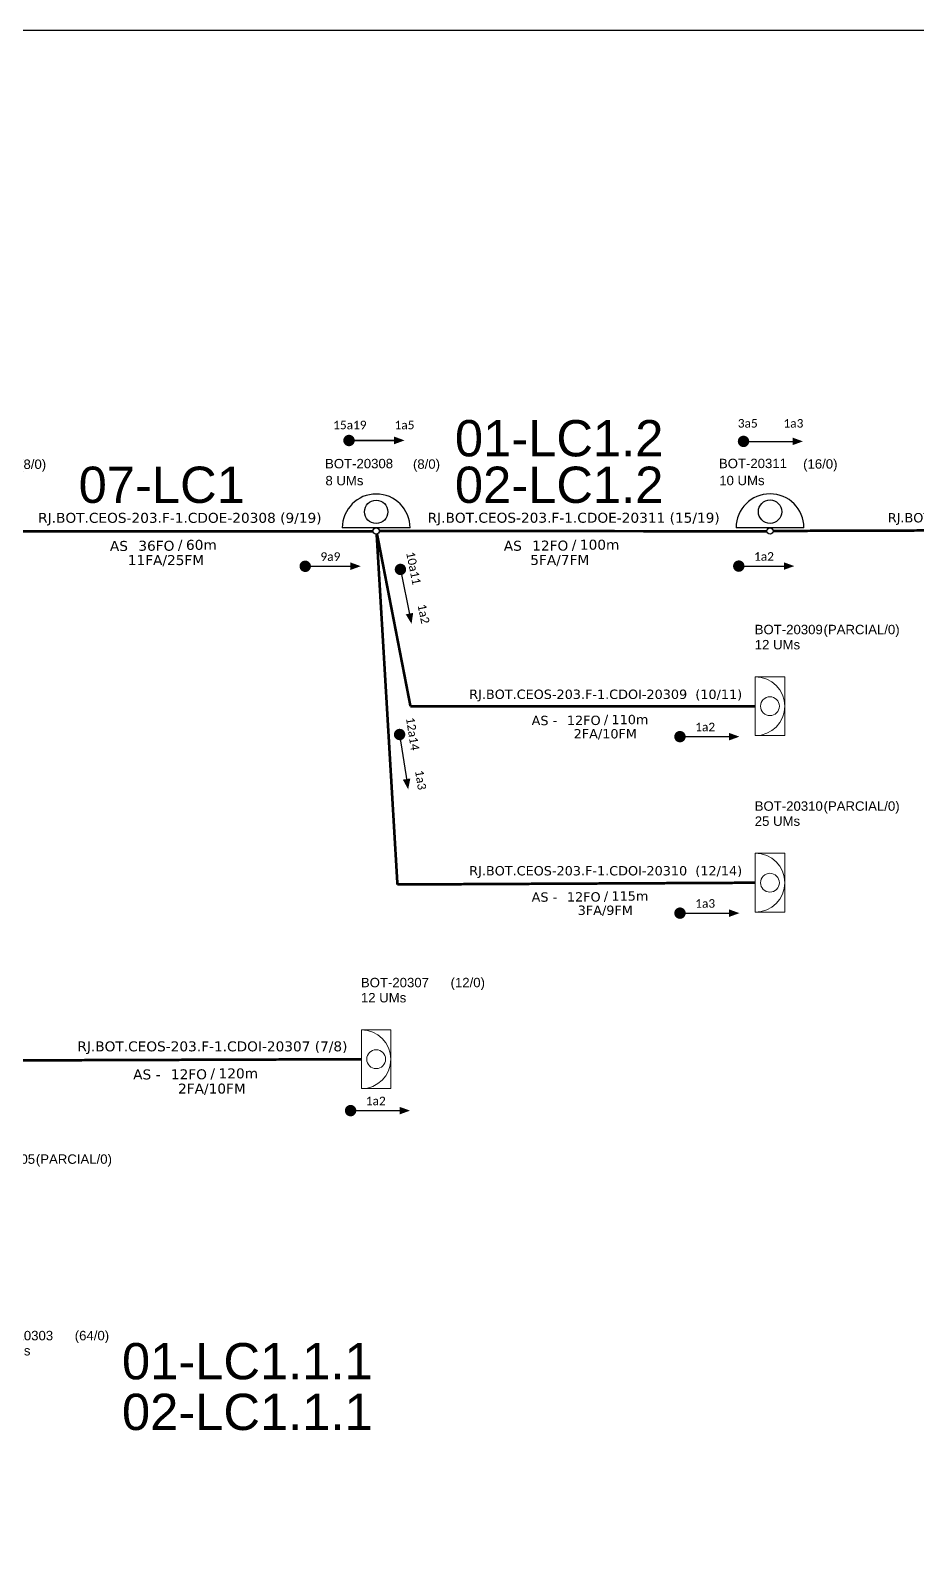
# Model space of a CAD drawing. Header units: inches. Extents: x 26024 to 26862, y 293481 to 294075.
# Drawn here: x 26306.2 to 26477.1, y 293780.7 to 294075.5 of the extents above; entities that cross this region are included whole.
import ezdxf
from ezdxf.enums import TextEntityAlignment as Align

# ---------------------------------------------------------------- set-up
doc = ezdxf.new("R2010")
doc.units = ezdxf.units.IN
doc.header["$MEASUREMENT"] = 0
for name, color, linetype, lineweight in [("20.0-LEGENDA DOS CDO'S", 1, 'Continuous', 0), ('20.1-CDO_INTERIOR', 1, 'Continuous', 0), ('20.2-CDO_POSTE', 1, 'Continuous', 5), ('40.1-ETIQUETAS', 1, 'Continuous', 20)]:
    doc.layers.add(name, color=color, linetype=linetype, lineweight=lineweight)
for name, color, linetype in [('CAP a instalar', 1, 'Continuous'), ('CD a instalar', 1, 'Continuous'), ('label_cabos', 7, 'Continuous'), ('SETA', 7, 'Continuous'), ('texto', 7, 'Continuous')]:
    doc.layers.add(name, color=color, linetype=linetype)
doc.styles.add('ARIAL', font='arial.ttf')
doc.styles.add('siredit', font='verdana.ttf')
doc.styles.get("Standard").update_dxf_attribs({"font": 'arial.ttf'})
doc.linetypes.add('FENCELINE1', pattern='A,0.25,-0.1,[133,ltypeshp.shx,S=0.1,R=0,X=-0.1,Y=0],-0.1,1', length=1.45)

# ---------------------------------------------------------------- blocks, each defined once
blk = doc.blocks.new('CDOE POSTE_')
at = {"color": 0}
blk.add_line((12.92, -5.49), (-2.38, -5.49), dxfattribs=at)
for centre, radius in [((5.27, -1.86), 2.64), ((5.27, -6.2), 0.708)]:
    blk.add_circle(centre, radius, dxfattribs=at)
blk.add_arc((5.27, -5.49), 7.65, 0, 180, dxfattribs=at)
blk = doc.blocks.new('CDOI_INT')
at = {"layer": '20.1-CDO_INTERIOR', "color": 0, "lineweight": 18}
blk.add_lwpolyline([(4.25, -4.25), (4.25, 4.25), (0, 4.25), (0, -4.25)], close=True, dxfattribs=at)
blk.add_circle((2.12, 0), 1.36, dxfattribs=at)
blk.add_arc((0, 0), 4.25, 270, 90, dxfattribs=at)
at = {"layer": "20.0-LEGENDA DOS CDO'S", "color": 0, "style": 'ARIAL'}
for tag, p in [('CDO_N', (-0.08, 10.38)), ('SPLITER_1', (21.18, 10.38)), ('SURVEY', (-0.08, 8.2)), ('SPLITER_2', (21.19, 8.68)), ('SAP', (-0.08, 6.23)), ('1:XX', (5.94, -2.22)), ('UMS', (5.94, -4.24))]:
    blk.add_attdef(tag, p, '', height=1.36, dxfattribs=at)
blk.add_attdef('FIBRAS_UTILIZADAS', text='', height=1.36, dxfattribs=at).set_placement((15.34, 10.38), align=Align.CENTER)
blk = doc.blocks.new('SETA1')
at = {"const_width": 1.1}
blk.add_lwpolyline([(-5.28, 0, 1), (-4.18, 0, 1)], format="xyb", close=True, dxfattribs=at)
at = {"layer": 'SETA'}
blk.add_lwpolyline([(-4.73, 0), (4.73, 0)], dxfattribs=at)
blk.add_solid([(4.73, 0.73), (6.74, 0), (4.73, -0.73)], dxfattribs=at)
blk = doc.blocks.new('ETIQUETA_RS5F')
at = {"layer": '40.1-ETIQUETAS', "color": 0, "style": 'siredit'}
blk.add_text('/', height=1.5, dxfattribs=at).set_placement((1.58, -1.95), align=Align.MIDDLE_RIGHT)
for tag, p in [('ETIQUETA_R_PRIMARIA', (1.21, 4.1)), ('ETIQUETA_R_SECUNDARIA', (1.21, 2.1)), ('F_ATIVAS/F_MORTAS', (1.14, -4.24))]:
    blk.add_attdef(tag, text='', height=1.5, dxfattribs=at).set_placement(p, align=Align.MIDDLE_CENTER)
for tag, p in [('TIPO_CABO', (-6.58, -2.12)), ('CAP_CABO', (0.4, -2.09))]:
    blk.add_attdef(tag, text='', height=1.5, dxfattribs=at).set_placement(p, align=Align.MIDDLE_RIGHT)
blk.add_attdef('METROS', text='', height=1.5, dxfattribs=at).set_placement((2.14, -1.95), align=Align.MIDDLE_LEFT)
for tag, p in [('FUSÃO_1', (0.85, -8.39)), ('FUSÃO_2', (0.85, -10.6)), ('FUSÃO_3', (0.85, -12.93)), ('FUSÃO_4', (0.85, -15.14)), ('FUSÃO_5', (0.85, -17.16))]:
    blk.add_attdef(tag, text='', height=1.5, dxfattribs=at).set_placement(p, align=Align.CENTER)
blk = doc.blocks.new('CDOE-TEXTO PADRÃO')
at = {"layer": "20.0-LEGENDA DOS CDO'S", "color": 0, "style": 'ARIAL'}
for tag, p in [('CDO_N', (0.49, 7.39)), ('CORDOALHA', (0.5, 4.33)), ('SAP', (0.51, 1.67)), ('SPLITER_1', (0.59, -0.91)), ('SPLITER_2', (0.6, -3.55)), ('(XX-XX_F)S', (0.54, -8.29)), ('(XX-XX_L)S', (0.55, -10.83)), ('UMS', (0.55, -13.15))]:
    blk.add_attdef(tag, p, '', height=1.7, rotation=0.118, dxfattribs=at)
blk.add_attdef('FIBRAS_UTILIZADAS', text='', height=1.7, rotation=0.118, dxfattribs=at).set_placement((19.77, 7.43), align=Align.CENTER)

msp = doc.modelspace()

# ---------------------------------------------------------------- linework, layer by layer
msp.add_lwpolyline([(26023.65, 293481.49), (26862.21, 293481.49), (26862.21, 294075.49), (26023.65, 294075.49), (26023.65, 293481.49)])
at = {"const_width": 1.1}
for points in [[(26367.1, 293996.4, 1), (26368.2, 293996.4, 1)], [(26358.65, 293972.13, 1), (26359.75, 293972.13, 1)], [(26377.46, 293972.06, 1), (26377.68, 293970.99, 1)], [(26442.3, 293972.16, 1), (26443.4, 293972.16, 1)], [(26377.33, 293940.22, 1), (26377.49, 293939.13, 1)]]:
    msp.add_lwpolyline(points, format="xyb", close=True, dxfattribs=at)
at = {"layer": 'CAP a instalar', "color": 0, "linetype": 'FENCELINE1', "ltscale": 5, "const_width": 0.513}
for points in [[(26297.51, 293978.9), (26372.29, 293978.87)], [(26373.5, 293978.92), (26448.27, 293978.9)]]:
    msp.add_lwpolyline(points, dxfattribs=at)
at = {"layer": 'CD a instalar', "color": 8, "linetype": 'FENCELINE1', "ltscale": 5, "const_width": 0.513}
for points in [[(26372.98, 293978.33), (26376.99, 293910.74)], [(26373.06, 293978.34), (26379.5, 293945.14)], [(26449.48, 293978.95), (26526.39, 293979.19)], [(26446.03, 293945.14), (26379.5, 293945.14)], [(26446.03, 293911.08), (26376.99, 293910.74)]]:
    msp.add_lwpolyline(points, dxfattribs=at)
at = {"layer": 'CD a instalar', "color": 1, "linetype": 'FENCELINE1', "ltscale": 5, "const_width": 0.513}
msp.add_lwpolyline([(26370.05, 293877.03), (26303.03, 293876.8)], dxfattribs=at)
at = {"layer": 'SETA'}
for points in [[(26367.65, 293996.4), (26377.11, 293996.4)], [(26377.11, 293996.4), (26367.65, 293996.4)], [(26367.65, 293996.4), (26377.11, 293996.4)], [(26359.2, 293972.13), (26368.66, 293972.13)], [(26377.57, 293971.53), (26379.45, 293962.26)], [(26442.85, 293972.16), (26452.31, 293972.16)], [(26377.41, 293939.67), (26378.85, 293930.33)]]:
    msp.add_lwpolyline(points, dxfattribs=at)
for points in [[(26376.35, 293997.15), (26378.37, 293996.42), (26376.35, 293995.68)], [(26376.35, 293997.15), (26378.37, 293996.42), (26376.35, 293995.68)], [(26367.9, 293972.88), (26369.92, 293972.15), (26367.9, 293971.41)], [(26451.55, 293972.9), (26453.56, 293972.17), (26451.55, 293971.44)], [(26380.03, 293963.15), (26379.71, 293961.03), (26378.59, 293962.86)], [(26379.48, 293931.19), (26379.06, 293929.09), (26378.03, 293930.97)]]:
    msp.add_solid(points, dxfattribs=at)

# ---------------------------------------------------------------- block references
at = {"layer": '20.2-CDO_POSTE', "color": 5}
ref = msp.add_blockref('CDOE-TEXTO PADRÃO', (26294.84, 293978.82), dxfattribs=dict(at, xscale=1.069200003147125, yscale=1.069200003147125, zscale=1.069200003147125))
ref.add_attrib('CDO_N', 'BOT-20306', (26287.04, 293991), dxfattribs={"layer": "20.0-LEGENDA DOS CDO'S", "color": 0, "height": 1.817, "rotation": 0.118, "style": 'ARIAL'})
ref.add_attrib('CORDOALHA', '7 UMs', (26287.11, 293987.72), dxfattribs={"layer": '20.1-CDO_INTERIOR', "color": 0, "height": 1.817, "rotation": 0.118, "style": 'ARIAL'})
ref.add_attrib('FIBRAS_UTILIZADAS', '       (8/0)', dxfattribs={"layer": "20.0-LEGENDA DOS CDO'S", "color": 0, "height": 1.8175, "rotation": 0.118, "style": 'ARIAL'}).set_placement((26304.14, 293990.91), align=Align.CENTER)
at = {"layer": '20.2-CDO_POSTE', "color": 0}
ref = msp.add_blockref('CDOE-TEXTO PADRÃO', (26370.83, 293978.85), dxfattribs=dict(at, xscale=1.069200003147125, yscale=1.069200003147125, zscale=1.069200003147125))
ref.add_attrib('CDO_N', 'BOT-20308', (26363.03, 293991.02), dxfattribs={"layer": "20.0-LEGENDA DOS CDO'S", "color": 0, "height": 1.817, "rotation": 0.118, "style": 'ARIAL'})
ref.add_attrib('CORDOALHA', '8 UMs', (26363.1, 293987.75), dxfattribs={"layer": '20.1-CDO_INTERIOR', "color": 0, "height": 1.817, "rotation": 0.118, "style": 'ARIAL'})
ref.add_attrib('FIBRAS_UTILIZADAS', '       (8/0)', dxfattribs={"layer": "20.0-LEGENDA DOS CDO'S", "color": 0, "height": 1.8175, "rotation": 0.118, "style": 'ARIAL'}).set_placement((26380.13, 293990.94), align=Align.CENTER)
ref = msp.add_blockref('CDOE-TEXTO PADRÃO', (26446.82, 293978.88), dxfattribs=dict(at, xscale=1.069200003147125, yscale=1.069200003147125, zscale=1.069200003147125))
ref.add_attrib('CDO_N', 'BOT-20311', (26439.02, 293991.05), dxfattribs={"layer": "20.0-LEGENDA DOS CDO'S", "color": 0, "height": 1.817, "rotation": 0.118, "style": 'ARIAL'})
ref.add_attrib('CORDOALHA', '10 UMs', (26439.08, 293987.77), dxfattribs={"layer": '20.1-CDO_INTERIOR', "color": 0, "height": 1.817, "rotation": 0.118, "style": 'ARIAL'})
ref.add_attrib('FIBRAS_UTILIZADAS', '       (16/0)', dxfattribs={"layer": "20.0-LEGENDA DOS CDO'S", "color": 0, "height": 1.8175, "rotation": 0.118, "style": 'ARIAL'}).set_placement((26456.11, 293990.96), align=Align.CENTER)
at = {"layer": '40.1-ETIQUETAS', "color": 0}
ref = msp.add_blockref('ETIQUETA_RS5F', (26333.49, 293978.78), dxfattribs=dict(at, xscale=1.283039983498748, yscale=1.283039983498748, zscale=1.283039983498748))
ref.add_attrib('ETIQUETA_R_SECUNDARIA', 'RJ.BOT.CEOS-203.F-1.CDOE-20308 (9/19)', dxfattribs={"color": 0, "height": 1.9246, "style": 'siredit'}).set_placement((26335.01, 293981.48), align=Align.MIDDLE_CENTER)
ref.add_attrib('TIPO_CABO', 'AS', dxfattribs={"color": 0, "height": 1.925, "style": 'siredit'}).set_placement((26325, 293976.06), align=Align.MIDDLE_RIGHT)
ref.add_attrib('CAP_CABO', '36FO', dxfattribs={"color": 0, "height": 1.925, "style": 'siredit'}).set_placement((26333.96, 293976.09), align=Align.MIDDLE_RIGHT)
ref.add_attrib('METROS', '60m', dxfattribs={"color": 0, "height": 1.925, "style": 'siredit'}).set_placement((26336.2, 293976.27), align=Align.MIDDLE_LEFT)
ref.add_attrib('F_ATIVAS/F_MORTAS', '11FA/25FM', dxfattribs={"color": 0, "height": 1.925, "style": 'siredit'}).set_placement((26332.33, 293973.33), align=Align.MIDDLE_CENTER)
ref = msp.add_blockref('ETIQUETA_RS5F', (26409.48, 293978.8), dxfattribs=dict(at, xscale=1.283039983498748, yscale=1.283039983498748, zscale=1.283039983498748))
ref.add_attrib('ETIQUETA_R_SECUNDARIA', 'RJ.BOT.CEOS-203.F-1.CDOE-20311 (15/19)', dxfattribs={"color": 0, "height": 1.9246, "style": 'siredit'}).set_placement((26410.99, 293981.5), align=Align.MIDDLE_CENTER)
ref.add_attrib('TIPO_CABO', 'AS', dxfattribs={"color": 0, "height": 1.925, "style": 'siredit'}).set_placement((26400.99, 293976.09), align=Align.MIDDLE_RIGHT)
ref.add_attrib('CAP_CABO', '12FO', dxfattribs={"color": 0, "height": 1.925, "style": 'siredit'}).set_placement((26409.95, 293976.12), align=Align.MIDDLE_RIGHT)
ref.add_attrib('METROS', '100m', dxfattribs={"color": 0, "height": 1.925, "style": 'siredit'}).set_placement((26412.19, 293976.3), align=Align.MIDDLE_LEFT)
ref.add_attrib('F_ATIVAS/F_MORTAS', '5FA/7FM', dxfattribs={"color": 0, "height": 1.925, "style": 'siredit'}).set_placement((26408.31, 293973.36), align=Align.MIDDLE_CENTER)
at = {"layer": '40.1-ETIQUETAS', "color": 8}
ref = msp.add_blockref('CDOI_INT', (26446.03, 293945.14), dxfattribs=dict(at, xscale=1.336957873303117, yscale=1.336957873303117, zscale=1.336957873303117))
ref.add_attrib('CDO_N', 'BOT-20309', (26445.92, 293959.02), dxfattribs={"layer": "20.0-LEGENDA DOS CDO'S", "color": 0, "height": 1.819, "style": 'ARIAL'})
ref.add_attrib('FIBRAS_UTILIZADAS', '(PARCIAL/0)', dxfattribs={"layer": "20.0-LEGENDA DOS CDO'S", "color": 0, "height": 1.8186, "style": 'ARIAL'}).set_placement((26466.54, 293959.02), align=Align.CENTER)
ref.add_attrib('SURVEY', '12 UMs', (26445.93, 293956.1), dxfattribs={"layer": "20.0-LEGENDA DOS CDO'S", "color": 0, "height": 1.819, "style": 'ARIAL'})
ref = msp.add_blockref('CDOI_INT', (26446.03, 293911.08), dxfattribs=dict(at, xscale=1.336957873303117, yscale=1.336957873303117, zscale=1.336957873303117))
ref.add_attrib('CDO_N', 'BOT-20310', (26445.92, 293924.96), dxfattribs={"layer": "20.0-LEGENDA DOS CDO'S", "color": 0, "height": 1.819, "style": 'ARIAL'})
ref.add_attrib('FIBRAS_UTILIZADAS', '(PARCIAL/0)', dxfattribs={"layer": "20.0-LEGENDA DOS CDO'S", "color": 0, "height": 1.8186, "style": 'ARIAL'}).set_placement((26466.54, 293924.96), align=Align.CENTER)
ref.add_attrib('SURVEY', '25 UMs', (26445.93, 293922.05), dxfattribs={"layer": "20.0-LEGENDA DOS CDO'S", "color": 0, "height": 1.819, "style": 'ARIAL'})
at = {"layer": '40.1-ETIQUETAS', "color": 1}
ref = msp.add_blockref('CDOI_INT', (26370.05, 293877.03), dxfattribs=dict(at, xscale=1.336957873303117, yscale=1.336957873303117, zscale=1.336957873303117))
ref.add_attrib('CDO_N', 'BOT-20307', (26369.94, 293890.91), dxfattribs={"layer": "20.0-LEGENDA DOS CDO'S", "color": 0, "height": 1.819, "style": 'ARIAL'})
ref.add_attrib('FIBRAS_UTILIZADAS', '(12/0)', dxfattribs={"layer": "20.0-LEGENDA DOS CDO'S", "color": 0, "height": 1.819, "style": 'ARIAL'}).set_placement((26390.56, 293890.91), align=Align.CENTER)
ref.add_attrib('SURVEY', '12 UMs', (26369.94, 293887.99), dxfattribs={"layer": "20.0-LEGENDA DOS CDO'S", "color": 0, "height": 1.819, "style": 'ARIAL'})
at = {"layer": '40.1-ETIQUETAS', "color": 8}
ref = msp.add_blockref('CDOI_INT', (26294.06, 293842.97), dxfattribs=dict(at, xscale=1.336957873303117, yscale=1.336957873303117, zscale=1.336957873303117))
ref.add_attrib('CDO_N', 'BOT-20305', (26293.95, 293856.85), dxfattribs={"layer": "20.0-LEGENDA DOS CDO'S", "color": 0, "height": 1.819, "style": 'ARIAL'})
ref.add_attrib('FIBRAS_UTILIZADAS', '(PARCIAL/0)', dxfattribs={"layer": "20.0-LEGENDA DOS CDO'S", "color": 0, "height": 1.8186, "style": 'ARIAL'}).set_placement((26314.57, 293856.85), align=Align.CENTER)
ref.add_attrib('SURVEY', '16 UMs', (26293.96, 293853.94), dxfattribs={"layer": "20.0-LEGENDA DOS CDO'S", "color": 0, "height": 1.819, "style": 'ARIAL'})
at = {"layer": 'CAP a instalar', "color": 0, "linetype": 'FENCELINE1', "ltscale": 5}
ref = msp.add_blockref('CDOI_INT', (26297.54, 293808.92), dxfattribs=dict(at, xscale=1.336957873303117, yscale=1.336957873303117, zscale=1.336957873303117))
ref.add_attrib('CDO_N', 'BOT-20303', (26297.43, 293822.8), dxfattribs={"layer": "20.0-LEGENDA DOS CDO'S", "color": 0, "height": 1.819, "style": 'ARIAL'})
ref.add_attrib('FIBRAS_UTILIZADAS', '(64/0)', dxfattribs={"layer": "20.0-LEGENDA DOS CDO'S", "color": 0, "height": 1.819, "style": 'ARIAL'}).set_placement((26318.05, 293822.8), align=Align.CENTER)
ref.add_attrib('SURVEY', '50 UMs', (26297.43, 293819.88), dxfattribs={"layer": "20.0-LEGENDA DOS CDO'S", "color": 0, "height": 1.819, "style": 'ARIAL'})
at = {"layer": 'CD a instalar', "color": 8}
ref = msp.add_blockref('ETIQUETA_RS5F', (26496.11, 293978.97), dxfattribs=dict(at, xscale=1.2, yscale=1.2, zscale=1.2))
ref.add_attrib('ETIQUETA_R_SECUNDARIA', 'RJ.BOT.CEOS-203.F-1.CDOI-20312 (17/19)', dxfattribs={"layer": '40.1-ETIQUETAS', "color": 0, "height": 1.8, "style": 'siredit'}).set_placement((26497.53, 293981.5), align=Align.MIDDLE_CENTER)
ref.add_attrib('TIPO_CABO', 'AS -', dxfattribs={"layer": '40.1-ETIQUETAS', "color": 0, "height": 1.8, "style": 'siredit'}).set_placement((26488.17, 293976.43), align=Align.MIDDLE_RIGHT)
ref.add_attrib('CAP_CABO', '12FO', dxfattribs={"layer": '40.1-ETIQUETAS', "color": 0, "height": 1.8, "style": 'siredit'}).set_placement((26496.55, 293976.46), align=Align.MIDDLE_RIGHT)
ref.add_attrib('METROS', '85m', dxfattribs={"layer": '40.1-ETIQUETAS', "color": 0, "height": 1.8, "style": 'siredit'}).set_placement((26498.64, 293976.63), align=Align.MIDDLE_LEFT)
ref.add_attrib('F_ATIVAS/F_MORTAS', '3FA/9FM', dxfattribs={"layer": '40.1-ETIQUETAS', "color": 0, "height": 1.8, "style": 'siredit'}).set_placement((26497.44, 293973.88), align=Align.MIDDLE_CENTER)
ref = msp.add_blockref('ETIQUETA_RS5F', (26415.75, 293944.92), dxfattribs=dict(at, xscale=1.2, yscale=1.2, zscale=1.2))
ref.add_attrib('ETIQUETA_R_SECUNDARIA', 'RJ.BOT.CEOS-203.F-1.CDOI-20309  (10/11)', dxfattribs={"layer": '40.1-ETIQUETAS', "color": 0, "height": 1.8, "style": 'siredit'}).set_placement((26417.17, 293947.44), align=Align.MIDDLE_CENTER)
ref.add_attrib('TIPO_CABO', 'AS -', dxfattribs={"layer": '40.1-ETIQUETAS', "color": 0, "height": 1.8, "style": 'siredit'}).set_placement((26407.81, 293942.38), align=Align.MIDDLE_RIGHT)
ref.add_attrib('CAP_CABO', '12FO', dxfattribs={"layer": '40.1-ETIQUETAS', "color": 0, "height": 1.8, "style": 'siredit'}).set_placement((26416.19, 293942.41), align=Align.MIDDLE_RIGHT)
ref.add_attrib('METROS', '110m', dxfattribs={"layer": '40.1-ETIQUETAS', "color": 0, "height": 1.8, "style": 'siredit'}).set_placement((26418.29, 293942.57), align=Align.MIDDLE_LEFT)
ref.add_attrib('F_ATIVAS/F_MORTAS', '2FA/10FM', dxfattribs={"layer": '40.1-ETIQUETAS', "color": 0, "height": 1.8, "style": 'siredit'}).set_placement((26417.09, 293939.82), align=Align.MIDDLE_CENTER)
ref = msp.add_blockref('ETIQUETA_RS5F', (26415.75, 293910.86), dxfattribs=dict(at, xscale=1.2, yscale=1.2, zscale=1.2))
ref.add_attrib('ETIQUETA_R_SECUNDARIA', 'RJ.BOT.CEOS-203.F-1.CDOI-20310  (12/14)', dxfattribs={"layer": '40.1-ETIQUETAS', "color": 0, "height": 1.8, "style": 'siredit'}).set_placement((26417.17, 293913.39), align=Align.MIDDLE_CENTER)
ref.add_attrib('TIPO_CABO', 'AS -', dxfattribs={"layer": '40.1-ETIQUETAS', "color": 0, "height": 1.8, "style": 'siredit'}).set_placement((26407.81, 293908.32), align=Align.MIDDLE_RIGHT)
ref.add_attrib('CAP_CABO', '12FO', dxfattribs={"layer": '40.1-ETIQUETAS', "color": 0, "height": 1.8, "style": 'siredit'}).set_placement((26416.19, 293908.35), align=Align.MIDDLE_RIGHT)
ref.add_attrib('METROS', '115m', dxfattribs={"layer": '40.1-ETIQUETAS', "color": 0, "height": 1.8, "style": 'siredit'}).set_placement((26418.29, 293908.52), align=Align.MIDDLE_LEFT)
ref.add_attrib('F_ATIVAS/F_MORTAS', '3FA/9FM', dxfattribs={"layer": '40.1-ETIQUETAS', "color": 0, "height": 1.8, "style": 'siredit'}).set_placement((26417.09, 293905.77), align=Align.MIDDLE_CENTER)
at = {"layer": 'CD a instalar', "color": 1}
ref = msp.add_blockref('ETIQUETA_RS5F', (26339.77, 293876.81), dxfattribs=dict(at, xscale=1.283039976607909, yscale=1.283039976607909, zscale=1.283039976607909))
ref.add_attrib('ETIQUETA_R_SECUNDARIA', 'RJ.BOT.CEOS-203.F-1.CDOI-20307 (7/8)', dxfattribs={"layer": '40.1-ETIQUETAS', "color": 0, "height": 1.9246, "style": 'siredit'}).set_placement((26341.29, 293879.51), align=Align.MIDDLE_CENTER)
ref.add_attrib('TIPO_CABO', 'AS -', dxfattribs={"layer": '40.1-ETIQUETAS', "color": 0, "height": 1.925, "style": 'siredit'}).set_placement((26331.28, 293874.09), align=Align.MIDDLE_RIGHT)
ref.add_attrib('CAP_CABO', '12FO', dxfattribs={"layer": '40.1-ETIQUETAS', "color": 0, "height": 1.925, "style": 'siredit'}).set_placement((26340.24, 293874.12), align=Align.MIDDLE_RIGHT)
ref.add_attrib('METROS', '120m', dxfattribs={"layer": '40.1-ETIQUETAS', "color": 0, "height": 1.925, "style": 'siredit'}).set_placement((26342.48, 293874.3), align=Align.MIDDLE_LEFT)
ref.add_attrib('F_ATIVAS/F_MORTAS', '2FA/10FM', dxfattribs={"layer": '40.1-ETIQUETAS', "color": 0, "height": 1.925, "style": 'siredit'}).set_placement((26341.19, 293871.36), align=Align.MIDDLE_CENTER)
at = {"layer": 'label_cabos', "color": 0, "xscale": 0.8553599894046784, "yscale": 0.8553599894046784, "zscale": 0.85536}
msp.add_blockref('CDOE POSTE_', (26368.38, 293984.23), dxfattribs=at)
at = {"layer": 'label_cabos', "xscale": 0.8553599894046784, "yscale": 0.8553599894046784, "zscale": 0.85536}
msp.add_blockref('CDOE POSTE_', (26444.37, 293984.26), dxfattribs=at)
at = {"layer": 'SETA', "color": 2}
for p in [(26448.49, 293996.23), (26436.23, 293939.26), (26436.23, 293905.21), (26372.68, 293867.11)]:
    msp.add_blockref('SETA1', p, dxfattribs=at)

# ---------------------------------------------------------------- texts
at = {"layer": 'texto', "char_height": 1.65, "width": 27.8947, "attachment_point": 5}
for s, insert in [('{\\fCalibri|b0|i0|c0|p34;\\C7;15a19}', (26367.81, 293999.38)), ('{\\fCalibri|b0|i0|c0|p34;\\C7;1a5}', (26378.35, 293999.38)), ('{\\fCalibri|b0|i0|c0|p34;\\C7;3a5}', (26444.58, 293999.7)), ('{\\fCalibri|b0|i0|c0|p34;\\C7;1a3}', (26453.39, 293999.7)), ('{\\fCalibri|b0|i0|c0|p34;\\C7;9a9}', (26364.06, 293973.99)), ('{\\fCalibri|b0|i0|c0|p34;\\C7;1a2}', (26447.71, 293974.02)), ('{\\fCalibri|b0|i0|c0|p34;\\C7;1a2}', (26436.36, 293941.12)), ('{\\fCalibri|b0|i0|c0|p34;\\C7;1a3}', (26436.36, 293907.07)), ('{\\fCalibri|b0|i0|c0|p34;\\C7;1a2}', (26372.81, 293868.97))]:
    msp.add_mtext(s, dxfattribs=dict(at, insert=insert))
at = {"layer": 'texto', "color": 3, "char_height": 7, "width": 41.71, "attachment_point": 5}
for s, insert in [('{\\fArial|b0|i0|c0|p34;01-LC1.2}', (26408.19, 293996.79)), ('{\\fArial|b0|i0|c0|p34;07-LC1}', (26331.52, 293987.81)), ('{\\fArial|b0|i0|c0|p34;02-LC1.2}', (26408.19, 293987.81)), ('{\\fArial|b0|i0|c0|p34;01-LC1.1.1}', (26348.03, 293818.72)), ('{\\fArial|b0|i0|c0|p34;02-LC1.1.1}', (26348.03, 293808.94))]:
    msp.add_mtext(s, dxfattribs=dict(at, insert=insert))
at = {"layer": 'texto', "char_height": 1.65, "width": 27.8947, "attachment_point": 5}
for s, insert, rotation in [('{\\fCalibri|b0|i0|c0|p34;\\C7;10a11}', (26380.09, 293971.77), 281.4205), ('{\\fCalibri|b0|i0|c0|p34;\\C7;1a2}', (26382.04, 293962.95), 281.4205), ('{\\fCalibri|b0|i0|c0|p34;\\C7;12a14}', (26379.93, 293939.8), 278.7939), ('{\\fCalibri|b0|i0|c0|p34;\\C7;1a3}', (26381.48, 293930.9), 278.7939)]:
    msp.add_mtext(s, dxfattribs=dict(at, insert=insert, rotation=rotation))

doc.saveas('drawing.dxf')
